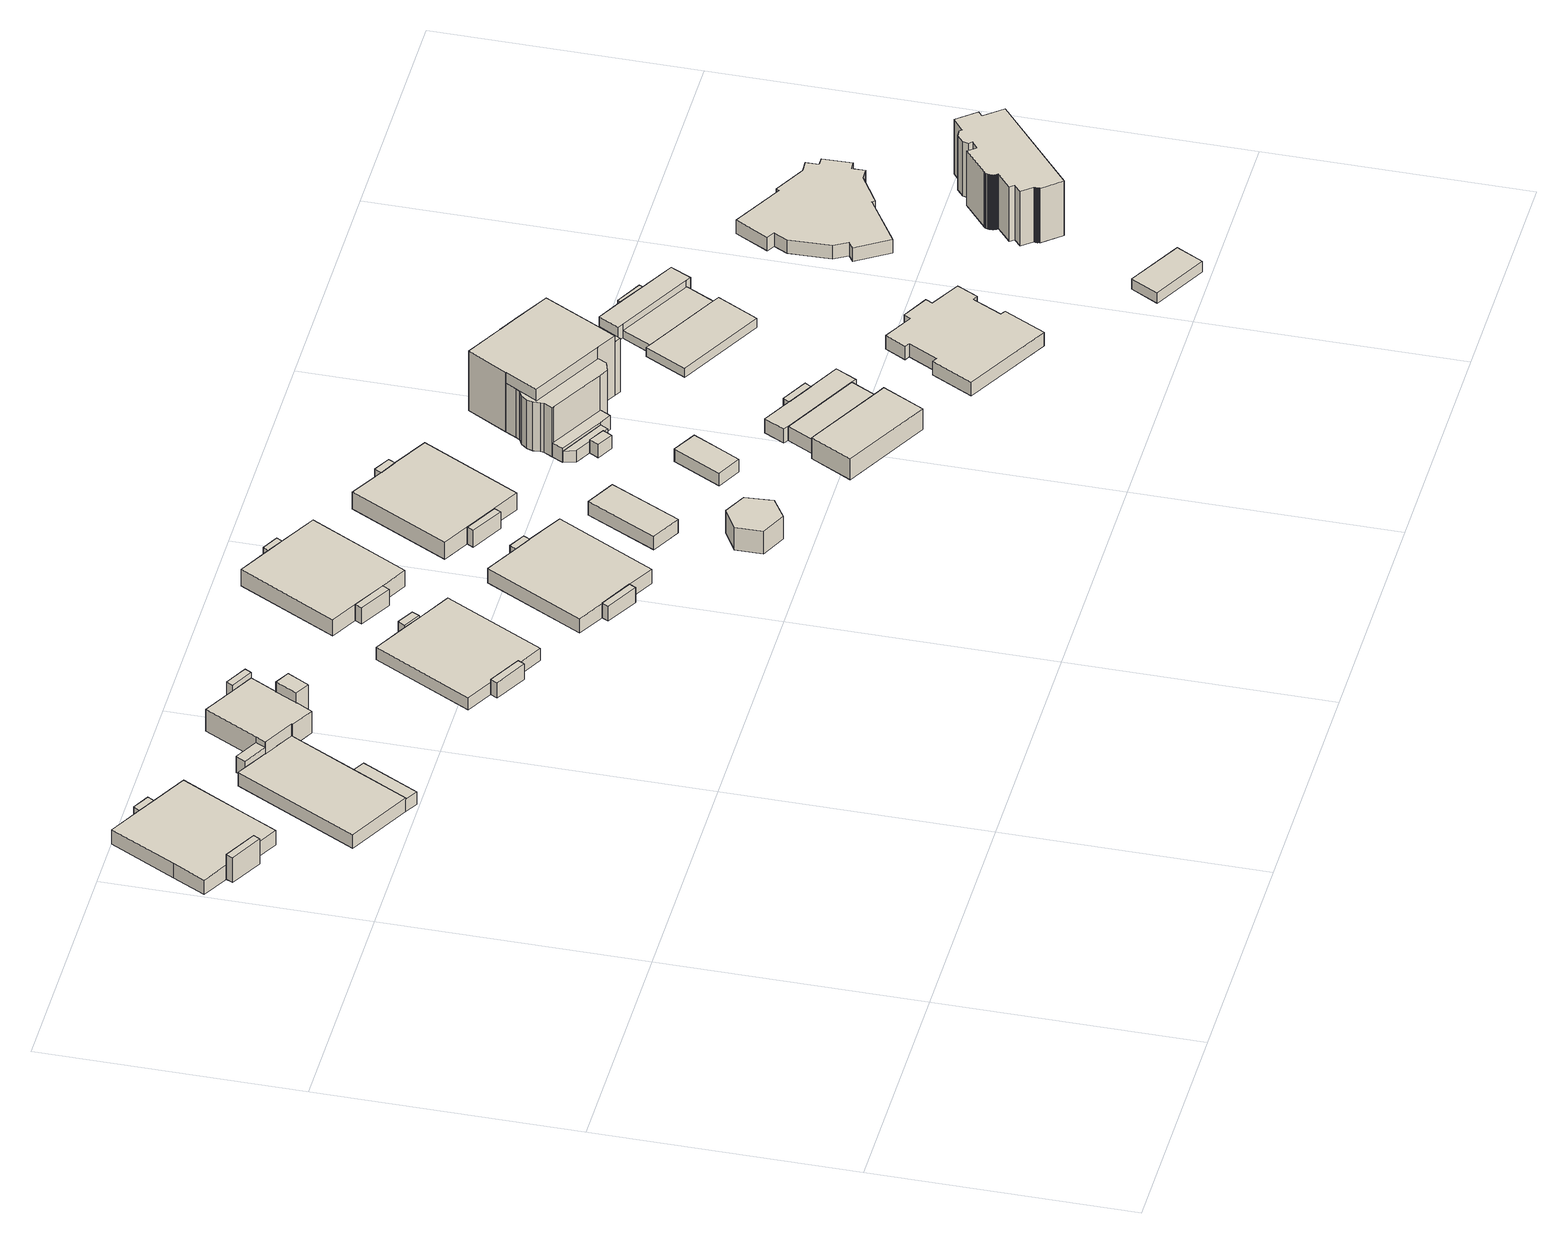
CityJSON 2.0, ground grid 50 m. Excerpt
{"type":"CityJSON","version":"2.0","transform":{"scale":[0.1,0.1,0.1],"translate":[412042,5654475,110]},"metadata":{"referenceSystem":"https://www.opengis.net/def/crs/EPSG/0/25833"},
"CityObjects":{
"building1":{"type":"Building","attributes":{"Gemeindeschluessel":14612000,"Geometrietyp2DReferenz":"3000","function":"31001_9998","roofType":"9999"},"children":["building1-1","building1-2","building1-3"]},
"building1-1":{"type":"BuildingPart","attributes":{"Dachtyp_tdc":"tdcPolyFlatRoof","Dachneigung":0,"QualitaetDacherkennung":4,"Geometrietyp2DReferenz":"3000","measuredHeight":3.02,"roofType":"1000"},"parents":["building1"],"geometry":[{"type":"Solid","lod":"1","boundaries":[[[[0,1,2,3]],[[4,5,6,7]],[[2,5,4,3]],[[1,6,5,2]],[[0,7,6,1]],[[3,4,7,0]]]]}]},
"building1-2":{"type":"BuildingPart","attributes":{"Dachtyp_tdc":"tdcPolyFlatRoof","Dachneigung":0,"QualitaetDacherkennung":11,"Geometrietyp2DReferenz":"3000","measuredHeight":5.54,"roofType":"1000"},"parents":["building1"],"geometry":[{"type":"Solid","lod":"1","boundaries":[[[[8,9,10,11]],[[12,13,14,15]],[[11,13,12,8]],[[10,14,13,11]],[[9,15,14,10]],[[8,12,15,9]]]]}]},
"building1-3":{"type":"BuildingPart","attributes":{"Dachtyp_tdc":"tdcGableRoof","Dachneigung":14.59,"QualitaetDacherkennung":15,"Geometrietyp2DReferenz":"3000","measuredHeight":5.11,"roofType":"3100"},"parents":["building1"],"geometry":[{"type":"Solid","lod":"1","boundaries":[[[[16,17,18,19,20,21,22,23,24,25]],[[7,26,27,28,12,15,29,30,31,4]],[[25,7,4,16]],[[24,26,7,25]],[[23,27,26,24]],[[22,28,27,23]],[[21,12,28,22]],[[20,15,12,21]],[[19,29,15,20]],[[18,30,29,19]],[[17,31,30,18]],[[16,4,31,17]]]]}]},
"building2":{"type":"Building","attributes":{"Gemeindeschluessel":14612000,"Geometrietyp2DReferenz":"3000","function":"31001_9998","roofType":"9999"},"children":["building2-1","building2-2"]},
"building2-1":{"type":"BuildingPart","attributes":{"Dachtyp_tdc":"tdcGableRoof","Dachneigung":14.73,"QualitaetDacherkennung":29,"Geometrietyp2DReferenz":"3000","measuredHeight":3,"roofType":"3100"},"parents":["building2"],"geometry":[{"type":"Solid","lod":"1","boundaries":[[[[32,33,34,35]],[[36,37,38,39]],[[35,37,36,32]],[[34,38,37,35]],[[33,39,38,34]],[[32,36,39,33]]]]}]},
"building2-2":{"type":"BuildingPart","attributes":{"Dachtyp_tdc":"tdcPolyFlatRoof","Dachneigung":0,"QualitaetDacherkennung":0,"Geometrietyp2DReferenz":"3000","measuredHeight":3.02,"roofType":"9999"},"parents":["building2"],"geometry":[{"type":"Solid","lod":"1","boundaries":[[[[40,41,42,43,44,45,46]],[[47,48,49,50,51,39,38]],[[46,48,47,40]],[[45,49,48,46]],[[44,50,49,45]],[[43,51,50,44]],[[42,39,51,43]],[[41,38,39,42]],[[40,47,38,41]]]]}]},
"building3":{"type":"Building","attributes":{"Gemeindeschluessel":14612000,"Geometrietyp2DReferenz":"3000","function":"31001_9998","roofType":"9999"},"children":["building3-1","building3-2","building3-3","building3-4"]},
"building3-1":{"type":"BuildingPart","attributes":{"Dachtyp_tdc":"tdcPolyFlatRoof","Dachneigung":0,"QualitaetDacherkennung":40,"Geometrietyp2DReferenz":"3000","measuredHeight":6.92,"roofType":"1000"},"parents":["building3"],"geometry":[{"type":"Solid","lod":"1","boundaries":[[[[52,53,54,55]],[[56,57,58,59]],[[55,57,56,52]],[[54,58,57,55]],[[53,59,58,54]],[[52,56,59,53]]]]}]},
"building3-2":{"type":"BuildingPart","attributes":{"Dachtyp_tdc":"tdcFreeFormRoof","Dachneigung":36.29,"QualitaetDacherkennung":14,"Geometrietyp2DReferenz":"3000","measuredHeight":7.09,"roofType":"5000"},"parents":["building3"],"geometry":[{"type":"Solid","lod":"1","boundaries":[[[[60,61,62,63,64,65,66,67,68,69,70]],[[71,72,73,56,59,74,75,76,77,78,79]],[[70,72,71,60]],[[69,73,72,70]],[[68,56,73,69]],[[67,59,56,68]],[[66,74,59,67]],[[65,75,74,66]],[[64,76,75,65]],[[63,77,76,64]],[[62,78,77,63]],[[61,79,78,62]],[[60,71,79,61]]]]}]},
"building3-3":{"type":"BuildingPart","attributes":{"Dachtyp_tdc":"tdcPolyFlatRoof","Dachneigung":0,"QualitaetDacherkennung":34,"Geometrietyp2DReferenz":"3000","measuredHeight":3.66,"roofType":"1000"},"parents":["building3"],"geometry":[{"type":"Solid","lod":"1","boundaries":[[[[80,81,82,83]],[[84,79,78,85]],[[83,79,84,80]],[[82,78,79,83]],[[81,85,78,82]],[[80,84,85,81]]]]}]},
"building3-4":{"type":"BuildingPart","attributes":{"Dachtyp_tdc":"tdcPolyFlatRoof","Dachneigung":4.32,"QualitaetDacherkennung":34,"Geometrietyp2DReferenz":"3000","measuredHeight":6.16,"roofType":"2100"},"parents":["building3"],"geometry":[{"type":"Solid","lod":"1","boundaries":[[[[86,87,88,89]],[[72,90,91,73]],[[89,90,72,86]],[[88,91,90,89]],[[87,73,91,88]],[[86,72,73,87]]]]}]},
"building4":{"type":"Building","attributes":{"Gemeindeschluessel":14612000,"Geometrietyp2DReferenz":"3000","function":"31001_9998","roofType":"9999"},"children":["building4-1","building4-2","building4-3"]},
"building4-1":{"type":"BuildingPart","attributes":{"Dachtyp_tdc":"tdcPolyFlatRoof","Dachneigung":0,"QualitaetDacherkennung":24,"Geometrietyp2DReferenz":"3000","measuredHeight":2.68,"roofType":"1000"},"parents":["building4"],"geometry":[{"type":"Solid","lod":"1","boundaries":[[[[92,93,94,95,96,97,98,99]],[[100,101,102,103,104,105,106,107]],[[99,101,100,92]],[[98,102,101,99]],[[97,103,102,98]],[[96,104,103,97]],[[95,105,104,96]],[[94,106,105,95]],[[93,107,106,94]],[[92,100,107,93]]]]}]},
"building4-2":{"type":"BuildingPart","attributes":{"Dachtyp_tdc":"tdcFreeFormRoof","Dachneigung":60.2,"QualitaetDacherkennung":23,"Geometrietyp2DReferenz":"3000","measuredHeight":4.08,"roofType":"5000"},"parents":["building4"],"geometry":[{"type":"Solid","lod":"1","boundaries":[[[[108,109,110,111]],[[105,112,113,106]],[[111,112,105,108]],[[110,113,112,111]],[[109,106,113,110]],[[108,105,106,109]]]]}]},
"building4-3":{"type":"BuildingPart","attributes":{"Dachtyp_tdc":"tdcFreeFormRoof","Dachneigung":28.24,"QualitaetDacherkennung":54,"Geometrietyp2DReferenz":"3000","measuredHeight":3.43,"roofType":"5000"},"parents":["building4"],"geometry":[{"type":"Solid","lod":"1","boundaries":[[[[114,115,116,117]],[[101,118,119,102]],[[117,118,101,114]],[[116,119,118,117]],[[115,102,119,116]],[[114,101,102,115]]]]}]},
"building5":{"type":"Building","attributes":{"Gemeindeschluessel":14612000,"Geometrietyp2DReferenz":"3000","function":"31001_9998","roofType":"9999"},"children":["building5-1","building5-2","building5-3"]},
"building5-1":{"type":"BuildingPart","attributes":{"Dachtyp_tdc":"tdcPolyFlatRoof","Dachneigung":0,"QualitaetDacherkennung":6,"Geometrietyp2DReferenz":"3000","measuredHeight":3.13,"roofType":"1000"},"parents":["building5"],"geometry":[{"type":"Solid","lod":"1","boundaries":[[[[120,121,122,123,124,125,126,127,128]],[[129,130,131,132,133,134,135,136,137]],[[128,130,129,120]],[[127,131,130,128]],[[126,132,131,127]],[[125,133,132,126]],[[124,134,133,125]],[[123,135,134,124]],[[122,136,135,123]],[[121,137,136,122]],[[120,129,137,121]]]]}]},
"building5-2":{"type":"BuildingPart","attributes":{"Dachtyp_tdc":"tdcFreeFormRoof","Dachneigung":62.81,"QualitaetDacherkennung":28,"Geometrietyp2DReferenz":"3000","measuredHeight":4,"roofType":"5000"},"parents":["building5"],"geometry":[{"type":"Solid","lod":"1","boundaries":[[[[138,139,140,141]],[[133,142,143,134]],[[141,142,133,138]],[[140,143,142,141]],[[139,134,143,140]],[[138,133,134,139]]]]}]},
"building5-3":{"type":"BuildingPart","attributes":{"Dachtyp_tdc":"tdcPolyFlatRoof","Dachneigung":0,"QualitaetDacherkennung":66,"Geometrietyp2DReferenz":"3000","measuredHeight":2.98,"roofType":"1000"},"parents":["building5"],"geometry":[{"type":"Solid","lod":"1","boundaries":[[[[144,145,146,147,148]],[[149,150,130,129,137]],[[148,150,149,144]],[[147,130,150,148]],[[146,129,130,147]],[[145,137,129,146]],[[144,149,137,145]]]]}]},
"building6":{"type":"Building","attributes":{"Gemeindeschluessel":14612000,"Geometrietyp2DReferenz":"3000","function":"31001_9998","roofType":"9999"},"children":["building6-1","building6-2","building6-3"]},
"building6-1":{"type":"BuildingPart","attributes":{"Dachtyp_tdc":"tdcPolyFlatRoof","Dachneigung":0,"QualitaetDacherkennung":48,"Geometrietyp2DReferenz":"3000","measuredHeight":3.59,"roofType":"1000"},"parents":["building6"],"geometry":[{"type":"Solid","lod":"1","boundaries":[[[[151,152,153,154]],[[155,156,157,158]],[[154,156,155,151]],[[153,157,156,154]],[[152,158,157,153]],[[151,155,158,152]]]]}]},
"building6-2":{"type":"BuildingPart","attributes":{"Dachtyp_tdc":"tdcPolyFlatRoof","Dachneigung":0,"QualitaetDacherkennung":86,"Geometrietyp2DReferenz":"3000","measuredHeight":3.6,"roofType":"1000"},"parents":["building6"],"geometry":[{"type":"Solid","lod":"1","boundaries":[[[[159,160,161,152,151,162,163,164]],[[165,166,167,155,158,168,169,170]],[[163,166,165,164]],[[162,167,166,163]],[[151,155,167,162]],[[152,158,155,151]],[[161,168,158,152]],[[160,169,168,161]],[[159,170,169,160]],[[164,165,170,159]]]]}]},
"building6-3":{"type":"BuildingPart","attributes":{"Dachtyp_tdc":"tdcPolyFlatRoof","Dachneigung":0,"QualitaetDacherkennung":23,"Geometrietyp2DReferenz":"3000","measuredHeight":3.25,"roofType":"1000"},"parents":["building6"],"geometry":[{"type":"Solid","lod":"1","boundaries":[[[[171,172,173,174]],[[175,176,165,170]],[[174,176,175,171]],[[173,165,176,174]],[[172,170,165,173]],[[171,175,170,172]]]]}]},
"building7":{"type":"Building","attributes":{"Dachtyp_tdc":"tdcFreeFormRoof","Gemeindeschluessel":14612000,"Dachneigung":41.48,"QualitaetDacherkennung":23,"Geometrietyp2DReferenz":"3000","measuredHeight":7.02,"function":"31001_9998","roofType":"5000"},"geometry":[{"type":"Solid","lod":"1","boundaries":[[[[177,178,179,180,181,182]],[[183,184,185,186,187,188]],[[182,184,183,177]],[[181,185,184,182]],[[180,186,185,181]],[[179,187,186,180]],[[178,188,187,179]],[[177,183,188,178]]]]}]},
"building8":{"type":"Building","attributes":{"Dachtyp_tdc":"tdcGableRoof","Gemeindeschluessel":14612000,"Dachneigung":18.82,"QualitaetDacherkennung":83,"Geometrietyp2DReferenz":"3000","measuredHeight":3.65,"function":"31001_9998","roofType":"3100"},"geometry":[{"type":"Solid","lod":"1","boundaries":[[[[189,190,191,192]],[[193,194,195,196]],[[192,194,193,189]],[[191,195,194,192]],[[190,196,195,191]],[[189,193,196,190]]]]}]},
"building9":{"type":"Building","attributes":{"Gemeindeschluessel":14612000,"Geometrietyp2DReferenz":"3000","function":"31001_9998","roofType":"9999"},"children":["building9-1","building9-2","building9-3"]},
"building9-1":{"type":"BuildingPart","attributes":{"Dachtyp_tdc":"tdcPolyFlatRoof","Dachneigung":19.6,"QualitaetDacherkennung":54,"Geometrietyp2DReferenz":"3000","measuredHeight":3.82,"roofType":"2100"},"parents":["building9"],"geometry":[{"type":"Solid","lod":"1","boundaries":[[[[197,198,199,200]],[[201,202,203,204]],[[200,202,201,197]],[[199,203,202,200]],[[198,204,203,199]],[[197,201,204,198]]]]}]},
"building9-2":{"type":"BuildingPart","attributes":{"Dachtyp_tdc":"tdcPolyFlatRoof","Dachneigung":0,"QualitaetDacherkennung":69,"Geometrietyp2DReferenz":"3000","measuredHeight":3.66,"roofType":"1000"},"parents":["building9"],"geometry":[{"type":"Solid","lod":"1","boundaries":[[[[205,206,207,208,209,210,211,212]],[[202,213,214,215,216,217,218,203]],[[212,202,203,205]],[[211,213,202,212]],[[210,214,213,211]],[[209,215,214,210]],[[208,216,215,209]],[[207,217,216,208]],[[206,218,217,207]],[[205,203,218,206]]]]}]},
"building9-3":{"type":"BuildingPart","attributes":{"Dachtyp_tdc":"tdcPolyFlatRoof","Dachneigung":0,"QualitaetDacherkennung":39,"Geometrietyp2DReferenz":"3000","measuredHeight":3.67,"roofType":"1000"},"parents":["building9"],"geometry":[{"type":"Solid","lod":"1","boundaries":[[[[209,208,219,220]],[[215,221,222,216]],[[220,221,215,209]],[[219,222,221,220]],[[208,216,222,219]],[[209,215,216,208]]]]}]},
"building10":{"type":"Building","attributes":{"Dachtyp_tdc":"tdcPolyFlatRoof","Gemeindeschluessel":14612000,"Dachneigung":3.81,"QualitaetDacherkennung":54,"Geometrietyp2DReferenz":"3000","measuredHeight":3,"function":"31001_9998","roofType":"2100"},"geometry":[{"type":"Solid","lod":"1","boundaries":[[[[223,224,225,226]],[[227,228,229,230]],[[226,228,227,223]],[[225,229,228,226]],[[224,230,229,225]],[[223,227,230,224]]]]}]},
"building11":{"type":"Building","attributes":{"Gemeindeschluessel":14612000,"Geometrietyp2DReferenz":"3000","function":"31001_9998","roofType":"9999"},"children":["building11-1","building11-2","building11-3","building11-4"]},
"building11-1":{"type":"BuildingPart","attributes":{"Dachtyp_tdc":"tdcPolyFlatRoof","Dachneigung":0,"QualitaetDacherkennung":78,"Geometrietyp2DReferenz":"3000","measuredHeight":3,"roofType":"1000"},"parents":["building11"],"geometry":[{"type":"Solid","lod":"1","boundaries":[[[[231,232,233,234]],[[235,236,237,238]],[[234,236,235,231]],[[233,237,236,234]],[[232,238,237,233]],[[231,235,238,232]]]]}]},
"building11-2":{"type":"BuildingPart","attributes":{"Dachtyp_tdc":"tdcPolyFlatRoof","Dachneigung":0,"QualitaetDacherkennung":81,"Geometrietyp2DReferenz":"3000","measuredHeight":3.11,"roofType":"1000"},"parents":["building11"],"geometry":[{"type":"Solid","lod":"1","boundaries":[[[[239,240,241,242,243,244,245,246]],[[247,248,249,238,237,250,251,252]],[[246,247,252,239]],[[245,248,247,246]],[[244,249,248,245]],[[243,238,249,244]],[[242,237,238,243]],[[241,250,237,242]],[[240,251,250,241]],[[239,252,251,240]]]]}]},
"building11-3":{"type":"BuildingPart","attributes":{"Dachtyp_tdc":"tdcPolyFlatRoof","Dachneigung":0,"QualitaetDacherkennung":69,"Geometrietyp2DReferenz":"3000","measuredHeight":3.13,"roofType":"1000"},"parents":["building11"],"geometry":[{"type":"Solid","lod":"1","boundaries":[[[[246,253,254,239]],[[252,255,256,247]],[[254,255,252,239]],[[253,256,255,254]],[[246,247,256,253]],[[239,252,247,246]]]]}]},
"building11-4":{"type":"BuildingPart","attributes":{"Dachtyp_tdc":"tdcFreeFormRoof","Dachneigung":17.76,"QualitaetDacherkennung":28,"Geometrietyp2DReferenz":"3000","measuredHeight":5.32,"roofType":"5000"},"parents":["building11"],"geometry":[{"type":"Solid","lod":"1","boundaries":[[[[257,258,259,260,261,262]],[[263,264,265,256,255,266]],[[262,264,263,257]],[[261,265,264,262]],[[260,256,265,261]],[[259,255,256,260]],[[258,266,255,259]],[[257,263,266,258]]]]}]},
"building12":{"type":"Building","attributes":{"Gemeindeschluessel":14612000,"Geometrietyp2DReferenz":"3000","function":"31001_9998","roofType":"9999"},"children":["building12-1","building12-2","building12-3","building12-4","building12-5","building12-6","building12-7"]},
"building12-1":{"type":"BuildingPart","attributes":{"Dachtyp_tdc":"tdcGableRoof","Dachneigung":22.84,"QualitaetDacherkennung":59,"Geometrietyp2DReferenz":"3000","measuredHeight":6.22,"roofType":"3100"},"parents":["building12"],"geometry":[{"type":"Solid","lod":"1","boundaries":[[[[267,268,269,270,271]],[[272,273,274,275,276]],[[271,273,272,267]],[[270,274,273,271]],[[269,275,274,270]],[[268,276,275,269]],[[267,272,276,268]]]]}]},
"building12-2":{"type":"BuildingPart","attributes":{"Dachtyp_tdc":"tdcHipRoof","Dachneigung":26.96,"QualitaetDacherkennung":62,"Geometrietyp2DReferenz":"3000","measuredHeight":15.47,"roofType":"3200"},"parents":["building12"],"geometry":[{"type":"Solid","lod":"1","boundaries":[[[[277,278,279,280,281,282,283,284,285,286,287]],[[288,289,290,272,276,275,291,292,293,294,295]],[[287,289,288,277]],[[286,290,289,287]],[[285,272,290,286]],[[284,276,272,285]],[[283,275,276,284]],[[282,291,275,283]],[[281,292,291,282]],[[280,293,292,281]],[[279,294,293,280]],[[278,295,294,279]],[[277,288,295,278]]]]}]},
"building12-3":{"type":"BuildingPart","attributes":{"Dachtyp_tdc":"tdcPolyFlatRoof","Dachneigung":4.69,"QualitaetDacherkennung":38,"Geometrietyp2DReferenz":"3000","measuredHeight":2.88,"roofType":"2100"},"parents":["building12"],"geometry":[{"type":"Solid","lod":"1","boundaries":[[[[296,297,298,299,300,301]],[[302,303,304,305,306,307]],[[301,303,302,296]],[[300,304,303,301]],[[299,305,304,300]],[[298,306,305,299]],[[297,307,306,298]],[[296,302,307,297]]]]}]},
"building12-4":{"type":"BuildingPart","attributes":{"Dachtyp_tdc":"tdcFreeFormRoof","Dachneigung":45.02,"QualitaetDacherkennung":19,"Geometrietyp2DReferenz":"3000","measuredHeight":12.53,"roofType":"5000"},"parents":["building12"],"geometry":[{"type":"Solid","lod":"1","boundaries":[[[[308,309,310,311,312,313,314,315,316,317,318,319,320,321,322,323]],[[324,325,289,288,326,295,294,327,328,329,330,331,332,333,334,335]],[[323,325,324,308]],[[322,289,325,323]],[[321,288,289,322]],[[320,326,288,321]],[[319,295,326,320]],[[318,294,295,319]],[[317,327,294,318]],[[316,328,327,317]],[[315,329,328,316]],[[314,330,329,315]],[[313,331,330,314]],[[312,332,331,313]],[[311,333,332,312]],[[310,334,333,311]],[[309,335,334,310]],[[308,324,335,309]]]]}]},
"building12-5":{"type":"BuildingPart","attributes":{"Dachtyp_tdc":"tdcPolyFlatRoof","Dachneigung":0,"QualitaetDacherkennung":45,"Geometrietyp2DReferenz":"3000","measuredHeight":2.83,"roofType":"1000"},"parents":["building12"],"geometry":[{"type":"Solid","lod":"1","boundaries":[[[[336,337,338,339]],[[303,340,341,304]],[[339,340,303,336]],[[338,341,340,339]],[[337,304,341,338]],[[336,303,304,337]]]]}]},
"building12-6":{"type":"BuildingPart","attributes":{"Dachtyp_tdc":"tdcGableRoof","Dachneigung":10.44,"QualitaetDacherkennung":12,"Geometrietyp2DReferenz":"3000","measuredHeight":4.15,"roofType":"3100"},"parents":["building12"],"geometry":[{"type":"Solid","lod":"1","boundaries":[[[[342,343,344,345,346]],[[347,307,306,331,329]],[[346,307,347,342]],[[345,306,307,346]],[[344,331,306,345]],[[343,329,331,344]],[[342,347,329,343]]]]}]},
"building12-7":{"type":"BuildingPart","attributes":{"Dachtyp_tdc":"tdcGableRoof","Dachneigung":40.27,"QualitaetDacherkennung":55,"Geometrietyp2DReferenz":"3000","measuredHeight":12.95,"roofType":"3100"},"parents":["building12"],"geometry":[{"type":"Solid","lod":"1","boundaries":[[[[348,349,350,351]],[[292,352,353,293]],[[351,352,292,348]],[[350,353,352,351]],[[349,293,353,350]],[[348,292,293,349]]]]}]},
"building13":{"type":"Building","attributes":{"Dachtyp_tdc":"tdcPolyFlatRoof","Gemeindeschluessel":14612000,"Dachneigung":0,"QualitaetDacherkennung":82,"Geometrietyp2DReferenz":"3000","measuredHeight":2.95,"function":"31001_9998","roofType":"1000"},"geometry":[{"type":"Solid","lod":"1","boundaries":[[[[354,355,356,357,358,359,360,361,362,363,364,365,366,367,368,369]],[[370,371,372,373,374,375,376,377,378,379,380,381,382,383,384,385]],[[369,371,370,354]],[[368,372,371,369]],[[367,373,372,368]],[[366,374,373,367]],[[365,375,374,366]],[[364,376,375,365]],[[363,377,376,364]],[[362,378,377,363]],[[361,379,378,362]],[[360,380,379,361]],[[359,381,380,360]],[[358,382,381,359]],[[357,383,382,358]],[[356,384,383,357]],[[355,385,384,356]],[[354,370,385,355]]]]}]},
"building14":{"type":"Building","attributes":{"Gemeindeschluessel":14612000,"Geometrietyp2DReferenz":"3000","function":"31001_9998","roofType":"9999"},"children":["building14-1","building14-2","building14-3","building14-4"]},
"building14-1":{"type":"BuildingPart","attributes":{"Dachtyp_tdc":"tdcPolyFlatRoof","Dachneigung":0,"QualitaetDacherkennung":31,"Geometrietyp2DReferenz":"3000","measuredHeight":3,"roofType":"1000"},"parents":["building14"],"geometry":[{"type":"Solid","lod":"1","boundaries":[[[[386,387,388,389,390,391,392,393]],[[394,395,396,397,398,399,400,401]],[[393,395,394,386]],[[392,396,395,393]],[[391,397,396,392]],[[390,398,397,391]],[[389,399,398,390]],[[388,400,399,389]],[[387,401,400,388]],[[386,394,401,387]]]]}]},
"building14-2":{"type":"BuildingPart","attributes":{"Dachtyp_tdc":"tdcHipAndGableRoof","Dachneigung":10.47,"QualitaetDacherkennung":19,"Geometrietyp2DReferenz":"3000","measuredHeight":3.66,"roofType":"5000"},"parents":["building14"],"geometry":[{"type":"Solid","lod":"1","boundaries":[[[[402,403,404,405,406,407]],[[408,409,410,411,412,413]],[[407,409,408,402]],[[406,410,409,407]],[[405,411,410,406]],[[404,412,411,405]],[[403,413,412,404]],[[402,408,413,403]]]]}]},
"building14-3":{"type":"BuildingPart","attributes":{"Dachtyp_tdc":"tdcPolyFlatRoof","Dachneigung":0,"QualitaetDacherkennung":66,"Geometrietyp2DReferenz":"3000","measuredHeight":2.04,"roofType":"1000"},"parents":["building14"],"geometry":[{"type":"Solid","lod":"1","boundaries":[[[[414,415,416,417]],[[397,418,419,398]],[[416,418,397,417]],[[415,419,418,416]],[[414,398,419,415]],[[417,397,398,414]]]]}]},
"building14-4":{"type":"BuildingPart","attributes":{"Dachtyp_tdc":"tdcFreeFormRoof","Dachneigung":39.81,"QualitaetDacherkennung":19,"Geometrietyp2DReferenz":"3000","measuredHeight":3,"roofType":"5000"},"parents":["building14"],"geometry":[{"type":"Solid","lod":"1","boundaries":[[[[420,421,422,423]],[[401,410,409,394]],[[423,410,401,420]],[[422,409,410,423]],[[421,394,409,422]],[[420,401,394,421]]]]}]},
"building15":{"type":"Building","attributes":{"Dachtyp_tdc":"tdcPolyFlatRoof","Gemeindeschluessel":14612000,"Dachneigung":0,"QualitaetDacherkennung":66,"Geometrietyp2DReferenz":"3000","measuredHeight":2.3,"function":"31001_9998","roofType":"1000"},"geometry":[{"type":"Solid","lod":"1","boundaries":[[[[424,425,426,427]],[[428,429,430,431]],[[427,429,428,424]],[[426,430,429,427]],[[425,431,430,426]],[[424,428,431,425]]]]}]},
"building16":{"type":"Building","attributes":{"Dachtyp_tdc":"tdcFreeFormRoof","Gemeindeschluessel":14612000,"Dachneigung":30.45,"QualitaetDacherkennung":37,"Geometrietyp2DReferenz":"3000","measuredHeight":14.79,"function":"31001_9998","roofType":"5000"},"geometry":[{"type":"Solid","lod":"1","boundaries":[[[[432,433,434,435,436,437,438,439,440,441,442,443,444,445,446,447,448,449,450,451,452,453,454,455,456,457,458,459,460,461,462,463,464,465,466,467,468,469,470,471,472,473,474,475,476,477,478,479,480,481,482,483,484]],[[485,486,487,488,489,490,491,492,493,494,495,496,497,498,499,500,501,502,503,504,505,506,507,508,509,510,511,512,513,514,515,516,517,518,519,520,521,522,523,524,525,526,527,528,529,530,531,532,533,534,535,536,537]],[[484,486,485,432]],[[483,487,486,484]],[[482,488,487,483]],[[481,489,488,482]],[[480,490,489,481]],[[479,491,490,480]],[[478,492,491,479]],[[477,493,492,478]],[[476,494,493,477]],[[475,495,494,476]],[[474,496,495,475]],[[473,497,496,474]],[[472,498,497,473]],[[471,499,498,472]],[[470,500,499,471]],[[469,501,500,470]],[[468,502,501,469]],[[467,503,502,468]],[[466,504,503,467]],[[465,505,504,466]],[[464,506,505,465]],[[463,507,506,464]],[[462,508,507,463]],[[461,509,508,462]],[[460,510,509,461]],[[459,511,510,460]],[[458,512,511,459]],[[457,513,512,458]],[[456,514,513,457]],[[455,515,514,456]],[[454,516,515,455]],[[453,517,516,454]],[[452,518,517,453]],[[451,519,518,452]],[[450,520,519,451]],[[449,521,520,450]],[[448,522,521,449]],[[447,523,522,448]],[[446,524,523,447]],[[445,525,524,446]],[[444,526,525,445]],[[443,527,526,444]],[[442,528,527,443]],[[441,529,528,442]],[[440,530,529,441]],[[439,531,530,440]],[[438,532,531,439]],[[437,533,532,438]],[[436,534,533,437]],[[435,535,534,436]],[[434,536,535,435]],[[433,537,536,434]],[[432,485,537,433]]]]}]},
"building17":{"type":"Building","attributes":{"Dachtyp_tdc":"tdcPolyFlatRoof","Gemeindeschluessel":14612000,"Dachneigung":0,"QualitaetDacherkennung":69,"Geometrietyp2DReferenz":"3000","measuredHeight":3,"function":"31001_9998","roofType":"1000"},"geometry":[{"type":"Solid","lod":"1","boundaries":[[[[538,539,540,541,542,543,544,545,546,547,548,549,550,551,552,553,554,555,556,557]],[[558,559,560,561,562,563,564,565,566,567,568,569,570,571,572,573,574,575,576,577]],[[557,559,558,538]],[[556,560,559,557]],[[555,561,560,556]],[[554,562,561,555]],[[553,563,562,554]],[[552,564,563,553]],[[551,565,564,552]],[[550,566,565,551]],[[549,567,566,550]],[[548,568,567,549]],[[547,569,568,548]],[[546,570,569,547]],[[545,571,570,546]],[[544,572,571,545]],[[543,573,572,544]],[[542,574,573,543]],[[541,575,574,542]],[[540,576,575,541]],[[539,577,576,540]],[[538,558,577,539]]]]}]}
},
"vertices":[
[209,1446,35],[217,1460,35],[184,1478,35],[176,1464,35],[176,1464,5],[184,1478,5],[217,1460,5],[209,1446,5],
[122,1247,60],[58,1281,60],[51,1268,60],[114,1234,60],[122,1247,5],[114,1234,5],[51,1268,5],[58,1281,5],
[176,1464,37],[109,1500,37],[40,1372,37],[6,1309,37],[58,1281,37],[122,1247,37],[173,1219,37],[207,1282,37],[276,1410,37],[209,1446,37],[276,1410,5],[207,1282,5],[173,1219,5],[6,1309,5],[40,1372,5],[109,1500,5],
[404,1116,31],[379,1130,31],[320,1020,31],[345,1006,31],[404,1116,4],[345,1006,4],[320,1020,4],[379,1130,4],
[196,1086,34],[320,1020,34],[379,1130,34],[446,1254,34],[447,1256,34],[340,1314,34],[324,1323,34],[196,1086,4],[324,1323,4],[340,1314,4],[447,1256,4],[446,1254,4],
[531,1304,81],[509,1262,81],[537,1247,81],[560,1289,81],[531,1304,12],[560,1289,12],[537,1247,12],[509,1262,12],
[453,1412,60],[397,1308,60],[387,1289,60],[387,1288,60],[447,1256,60],[446,1254,60],[491,1230,60],[509,1262,60],[531,1304,60],[559,1355,60],[516,1378,60],[453,1412,12],[516,1378,12],[559,1355,12],[491,1230,12],[446,1254,12],[447,1256,12],[387,1288,12],[387,1289,12],[397,1308,12],
[350,1333,48],[340,1314,48],[387,1289,48],[397,1308,48],[350,1333,12],[340,1314,12],
[516,1378,72],[559,1355,72],[566,1368,72],[523,1391,72],[523,1391,12],[566,1368,12],
[722,1169,38],[619,978,38],[671,950,38],[734,916,38],[786,888,38],[889,1079,38],[822,1115,38],[789,1133,38],[722,1169,11],[789,1133,11],[822,1115,11],[889,1079,11],[786,888,11],[734,916,11],[671,950,11],[619,978,11],
[734,916,45],[671,950,45],[664,937,45],[727,903,45],[727,903,11],[664,937,11],
[789,1133,43],[822,1115,43],[829,1129,43],[797,1147,43],[797,1147,11],[829,1129,11],
[1076,978,43],[1048,993,43],[981,1029,43],[878,839,43],[930,811,43],[993,777,43],[1045,749,43],[1148,939,43],[1081,976,43],[1076,978,11],[1081,976,11],[1148,939,11],[1045,749,11],[993,777,11],[930,811,11],[878,839,11],[981,1029,11],[1048,993,11],
[993,777,44],[930,811,44],[923,798,44],[986,764,44],[986,764,11],[923,798,11],
[1056,1007,41],[1048,993,41],[1076,978,41],[1081,976,41],[1088,990,41],[1056,1007,11],[1088,990,11],
[885,1196,47],[822,1230,47],[815,1217,47],[878,1182,47],[885,1196,11],[878,1182,11],[815,1217,11],[822,1230,11],
[940,1412,47],[873,1448,47],[770,1258,47],[937,1168,47],[1040,1358,47],[972,1395,47],[972,1395,11],[1040,1358,11],[937,1168,11],[770,1258,11],[873,1448,11],[940,1412,11],
[948,1426,43],[940,1412,43],[972,1395,43],[980,1409,43],[948,1426,11],[980,1409,11],
[1212,568,102],[1208,622,102],[1164,644,102],[1121,618,102],[1121,565,102],[1171,542,102],[1212,568,52],[1171,542,52],[1121,565,52],[1121,618,52],[1164,644,52],[1208,622,52],
[1227,863,73],[1170,893,73],[1100,758,73],[1157,728,73],[1227,863,43],[1157,728,43],[1100,758,43],[1170,893,43],
[1239,1269,47],[1207,1286,47],[1199,1272,47],[1232,1255,47],[1239,1269,11],[1232,1255,11],[1199,1272,11],[1207,1286,11],
[1199,1272,48],[1132,1309,48],[1029,1118,48],[1081,1090,48],[1144,1056,48],[1196,1028,48],[1299,1218,48],[1232,1255,48],[1299,1218,11],[1196,1028,11],[1144,1056,11],[1081,1090,11],[1029,1118,11],[1132,1309,11],
[1074,1077,48],[1137,1043,48],[1137,1043,11],[1074,1077,11],
[1344,779,79],[1294,686,79],[1341,662,79],[1390,754,79],[1344,779,51],[1390,754,51],[1341,662,51],[1294,686,51],
[1569,636,47],[1561,623,47],[1612,596,47],[1620,609,47],[1569,636,17],[1620,609,17],[1612,596,17],[1561,623,17],
[1640,530,48],[1649,524,48],[1671,565,48],[1612,596,48],[1561,623,48],[1503,654,48],[1482,615,48],[1491,609,48],[1491,609,17],[1482,615,17],[1503,654,17],[1671,565,17],[1649,524,17],[1640,530,17],
[1460,552,48],[1609,472,48],[1609,472,17],[1460,552,17],
[1576,387,63],[1619,467,63],[1609,472,63],[1460,552,63],[1450,557,63],[1407,477,63],[1576,387,17],[1407,477,17],[1450,557,17],[1619,467,17],
[1478,1125,107],[1477,1125,107],[1511,1107,107],[1525,1133,107],[1492,1151,107],[1478,1125,49],[1492,1151,49],[1525,1133,49],[1511,1107,49],[1477,1125,49],
[1363,1089,181],[1325,1023,181],[1467,946,181],[1506,925,181],[1530,968,181],[1584,1067,181],[1511,1107,181],[1477,1125,181],[1478,1125,181],[1405,1164,181],[1361,1087,181],[1363,1089,49],[1361,1087,49],[1405,1164,49],[1584,1067,49],[1530,968,49],[1506,925,49],[1467,946,49],[1325,1023,49],
[1379,907,74],[1387,922,74],[1298,969,74],[1306,946,74],[1336,930,74],[1367,913,74],[1379,907,49],[1367,913,49],[1336,930,49],[1306,946,49],[1298,969,49],[1387,922,49],
[1332,1051,157],[1323,1040,157],[1319,1028,157],[1320,1014,157],[1319,1008,157],[1310,991,157],[1314,989,157],[1421,931,157],[1437,922,157],[1458,929,157],[1467,946,157],[1325,1023,157],[1345,1059,157],[1363,1089,157],[1361,1087,157],[1345,1058,157],[1332,1051,49],[1345,1058,49],[1345,1059,49],[1458,929,49],[1437,922,49],[1421,931,49],[1314,989,49],[1310,991,49],[1319,1008,49],[1320,1014,49],[1319,1028,49],[1323,1040,49],
[1367,913,78],[1336,930,78],[1326,912,78],[1357,895,78],[1357,895,49],[1326,912,49],
[1409,910,80],[1421,931,80],[1310,991,80],[1298,969,80],[1387,922,80],[1409,910,49],
[1530,968,168],[1506,925,168],[1518,918,168],[1542,961,168],[1542,961,49],[1518,918,49],
[1843,472,47],[1785,503,47],[1763,463,47],[1773,458,47],[1742,401,47],[1732,406,47],[1689,326,47],[1858,235,47],[1901,315,47],[1891,321,47],[1921,378,47],[1931,373,47],[1952,413,47],[1894,445,47],[1901,458,47],[1850,485,47],[1843,472,17],[1850,485,17],[1901,458,17],[1894,445,17],[1952,413,17],[1931,373,17],[1921,378,17],[1891,321,17],[1901,315,17],[1858,235,17],[1689,326,17],[1732,406,17],[1742,401,17],[1773,458,17],[1763,463,17],[1785,503,17],
[1675,951,74],[1823,871,74],[1833,866,74],[1854,906,74],[1796,937,74],[1745,965,74],[1687,996,74],[1665,956,74],[1675,951,44],[1665,956,44],[1687,996,44],[1745,965,44],[1796,937,44],[1854,906,44],[1833,866,44],[1823,871,44],
[1634,899,64],[1591,819,64],[1759,729,64],[1802,808,64],[1792,814,64],[1644,893,64],[1634,899,44],[1644,893,44],[1792,814,44],[1802,808,44],[1759,729,44],[1591,819,44],
[1796,937,65],[1803,951,65],[1752,978,65],[1745,965,65],[1752,978,44],[1803,951,44],
[1823,871,61],[1675,951,61],[1644,893,61],[1792,814,61],
[1972,58,80],[2078,2,80],[2106,54,80],[2001,111,80],[1972,58,57],[2001,111,57],[2106,54,57],[2078,2,57],
[2271,445,178],[2280,453,178],[2279,455,178],[2250,490,178],[2224,469,178],[2220,474,178],[2207,473,178],[2192,461,178],[2189,449,178],[2194,443,178],[2180,432,178],[2167,448,178],[2115,404,178],[2114,403,178],[2113,402,178],[2112,401,178],[2112,400,178],[2111,399,178],[2111,397,178],[2110,396,178],[2110,395,178],[2110,394,178],[2110,393,178],[2110,391,178],[2110,390,178],[2110,389,178],[2110,388,178],[2110,386,178],[2111,385,178],[2111,384,178],[2112,383,178],[2112,382,178],[2113,381,178],[2114,380,178],[2115,379,178],[2115,378,178],[2084,351,178],[2091,343,178],[2076,330,178],[2093,309,178],[2093,308,178],[2093,307,178],[2092,306,178],[2092,305,178],[2092,304,178],[2092,303,178],[2092,302,178],[2093,301,178],[2093,300,178],[2093,299,178],[2093,298,178],[2123,262,178],[2300,410,178],[2271,445,57],[2300,410,57],[2123,262,57],[2093,298,57],[2093,299,57],[2093,300,57],[2093,301,57],[2092,302,57],[2092,303,57],[2092,304,57],[2092,305,57],[2092,306,57],[2093,307,57],[2093,308,57],[2093,309,57],[2076,330,57],[2091,343,57],[2084,351,57],[2115,378,57],[2115,379,57],[2114,380,57],[2113,381,57],[2112,382,57],[2112,383,57],[2111,384,57],[2111,385,57],[2110,386,57],[2110,388,57],[2110,389,57],[2110,390,57],[2110,391,57],[2110,393,57],[2110,394,57],[2110,395,57],[2110,396,57],[2111,397,57],[2111,399,57],[2112,400,57],[2112,401,57],[2113,402,57],[2114,403,57],[2115,404,57],[2167,448,57],[2180,432,57],[2194,443,57],[2189,449,57],[2192,461,57],[2207,473,57],[2220,474,57],[2224,469,57],[2250,490,57],[2279,455,57],[2280,453,57],
[2223,723,69],[2207,723,69],[2206,748,69],[2183,747,69],[2121,780,69],[2118,774,69],[2018,828,69],[1983,763,69],[1998,754,69],[1984,728,69],[1986,646,69],[2002,620,69],[1988,611,69],[2027,548,69],[2123,608,69],[2127,603,69],[2186,639,69],[2209,640,69],[2208,665,69],[2225,666,69],[2223,723,39],[2225,666,39],[2208,665,39],[2209,640,39],[2186,639,39],[2127,603,39],[2123,608,39],[2027,548,39],[1988,611,39],[2002,620,39],[1986,646,39],[1984,728,39],[1998,754,39],[1983,763,39],[2018,828,39],[2118,774,39],[2121,780,39],[2183,747,39],[2206,748,39],[2207,723,39]
]}
